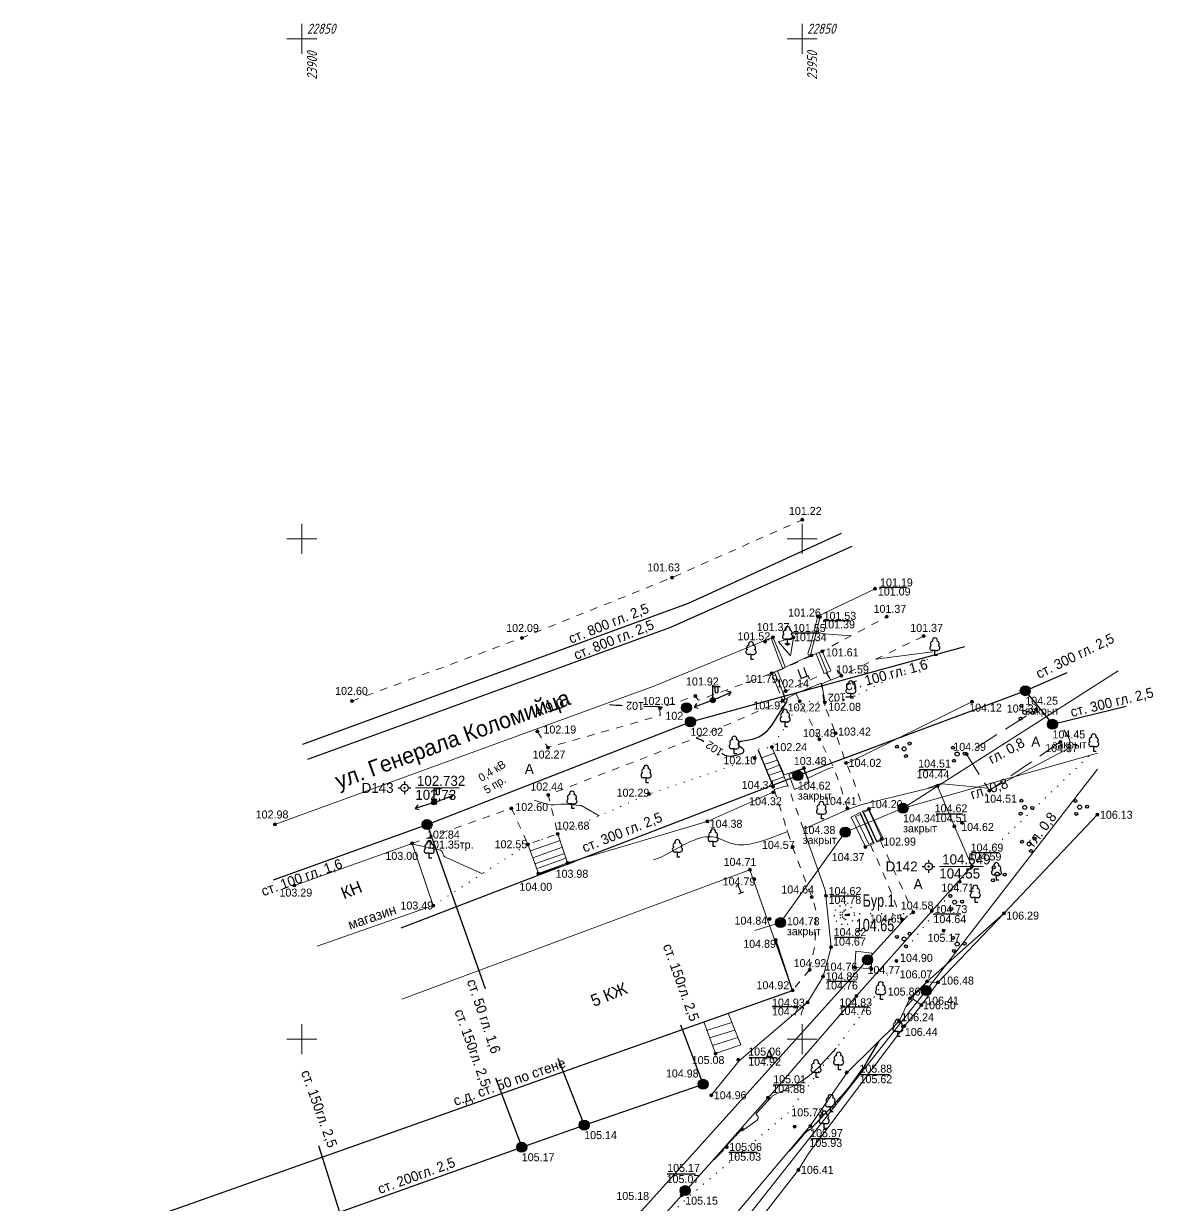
# Model space of a CAD drawing. Header units: metres. Extents: x 23748 to 47763, y 22346 to 44826.
# Drawn here: x 23872.2 to 23985.1, y 22733.4 to 22851.5 of the extents above; entities that cross this region are included whole.
import ezdxf

# ---------------------------------------------------------------- set-up
doc = ezdxf.new("R2010")
doc.units = ezdxf.units.M
for name, pattern in [('CONTI', [1, 0, 1]), ('g5_01_5x1_5', [3, 1.5, -1.5]), ('g5_05x2', [7, 5, -2]), ('g5_366', [1.7, 0.2, -1.5])]:
    doc.linetypes.add(name, pattern=pattern)
for name, color, linetype in [('01_Геодезические пункты', 7, 'Continuous'), ('02_Сетка', 7, 'Continuous'), ('03_Здания и строения', 7, 'Continuous'), ('05_Элементы зданий', 7, 'Continuous'), ('06_Инженерно-технические сооружения', 7, 'Continuous'), ('07_Объекты электропередачи', 7, 'Continuous'), ('10_Границы покрытий и угодий', 7, 'Continuous'), ('11_Гидрография', 7, 'Continuous'), ('12_Рельеф', 7, 'Continuous'), ('13_Растительность', 7, 'Continuous'), ('14_Ограждения', 7, 'Continuous'), ('17_Топонимика', 7, 'Continuous'), ('19_Горизонтали', 7, 'Continuous'), ('30_Канализация', 7, 'Continuous'), ('31_Водопровод', 7, 'Continuous'), ('33_Газопровод', 7, 'Continuous'), ('35_Телефон', 7, 'Continuous'), ('44_Крышки колодцев', 7, 'Continuous'), ('45_Номера колодцев', 7, 'Continuous'), ('61_Отметки высоты поверхности', 7, 'Continuous'), ('BORE', 7, 'CONTI')]:
    doc.layers.add(name, color=color, linetype=linetype)
doc.styles.add('LIKE11', font='bm431.shx')
doc.styles.add('LIKE14', font='p131.shx')
doc.styles.add('LIKE17', font='d431.shx')
doc.styles.add('LIKE32', font='peteri.shx')
doc.styles.add('LIKE36', font='pragmai.shx')
doc.styles.add('Line_GUGK', font='bm431.ttf', dxfattribs={"height": 1})
doc.styles.add('SHRFT', font='TXT', dxfattribs={"width": 0.75})
doc.styles.get("Standard").update_dxf_attribs({"font": 'SPDS.shx', "oblique": 15, "height": 2})
doc.linetypes.add('g5_084b', pattern='A,0.001,[18,GUGK_2005.shx,S=10,R=180.000005,X=0,Y=0],1,[18,GUGK_2005.shx,S=30,R=180.000005,X=0,Y=0],1', length=2.001)
doc.linetypes.add('g5_121_g', pattern='A,8,-0.6,["Г",Line_GUGK,S=2,R=0,X=0,Y=-1],-2.3,24', length=34.9)
doc.linetypes.add('g5_122_k', pattern='A,2,-2,3,-0.6,["К",Line_GUGK,S=2,R=0,X=0,Y=-1],-3,3,-2,8,-2,8,-2,6', length=41.6)
doc.linetypes.add('g5_122_kl', pattern='A,2,-2,3,-0.6,["Кл",Line_GUGK,S=2,R=0,X=0,Y=-1],-5,3,-2,8,-2,8,-2,6', length=43.6)
doc.linetypes.add('g5_122_kn', pattern='A,2,-2,3,-0.6,["Кн",Line_GUGK,S=2,R=0,X=0,Y=-1],-5,3,-2,8,-2,8,-2,6', length=43.6)
doc.linetypes.add('g5_122_v', pattern='A,2,-2,3,-0.6,["В",Line_GUGK,S=2,R=0,X=0,Y=-1],-2.8,3,-2,8,-2,8,-2,6', length=41.4)
doc.linetypes.add('g5_133_t', pattern='A,4,[27,GUGK_2005.shx,S=0.8,R=0,X=0,Y=0],4,-2', length=10)
doc.linetypes.add('g5_474_2a', pattern='A,2,-0.5,[27,GUGK_2005.shx,S=2,R=0,X=0,Y=0],-0.5,2', length=5)
doc.linetypes.add('g5_476_3', pattern='A,2.5,[30,GUGK_2005.shx,S=2,R=0,X=0,Y=0],5,[30,GUGK_2005.shx,S=2,R=180.000005,X=0,Y=0],2.5', length=10)

# ---------------------------------------------------------------- blocks, each defined once
blk = doc.blocks.new('g5_115_1')
at = {"color": 0, "flags": 128}
for points in [[(0, 0), (4, 0)], [(3.29, -0.5), (4, 0), (3.29, 0.5)]]:
    blk.add_lwpolyline(points, dxfattribs=at)
blk = doc.blocks.new('g5_395_1')
h = blk.add_hatch(color=0)
h.paths.add_polyline_path([(0.3, 1.5, 1), (-0.3, 1.5, 1)])
h.paths.add_polyline_path([(-1.6, -0.75, 1), (-1, -0.75, 1)])
h.paths.add_polyline_path([(1.6, -0.75, 1), (1, -0.75, 1)])
at = {"color": 0}
for centre, radius in [((0, 0), 0.4), ((0, 1.5), 0.3), ((-1.3, -0.75), 0.3), ((1.3, -0.75), 0.3)]:
    blk.add_circle(centre, radius, dxfattribs=at)
blk = doc.blocks.new('g5_117sv')
h = blk.add_hatch(color=255)
h.paths.add_polyline_path([(-0.08, 0.92, 0.390634), (-0.93, 0, 0.11106), (-0.84, -0.4), (-0.08, 0.04)])
h.paths.add_polyline_path([(0.07, 0.04), (0.84, -0.4, 0.11106), (0.92, 0, 0.390634), (0.07, 0.92)])
h.paths.add_polyline_path([(-0.76, -0.53, 0.524447), (0.76, -0.53), (0, -0.09)])
at = {"color": 0, "flags": 128}
for points in [[(0, 1), (0, 0)], [(0, 0), (-0.87, -0.5)], [(0.87, -0.5), (0, 0)]]:
    blk.add_lwpolyline(points, dxfattribs=at)
at = {"color": 0}
blk.add_circle((0, 0), 1, dxfattribs=at)
at = {"style": 'LIKE11', "flags": 8}
for tag, p in [('Номер', (0, 1.7)), ('Отметка кольца люка', (0, -2.8)), ('Отметка земли (возле него)', (0, -4.8)), ('Верх прокладки', (0, -6.8)), ('Низ прокладки', (0, -8.8))]:
    blk.add_attdef(tag, p, '', height=1.6, dxfattribs=at)
blk = doc.blocks.new('g5_117kb')
h = blk.add_hatch(color=255)
h.paths.add_polyline_path([(0.07, 0.07), (0.92, 0.07, 0.367426), (0.07, 0.92)])
h.paths.add_polyline_path([(-0.08, 0.92, 0.367426), (-0.92, 0.07), (-0.08, 0.07)])
h.paths.add_polyline_path([(-0.08, -0.08), (-0.92, -0.08, 0.367426), (-0.08, -0.92)])
h.paths.add_polyline_path([(0.07, -0.92, 0.367426), (0.92, -0.08), (0.07, -0.08)])
at = {"color": 0, "flags": 128}
for points in [[(-1, 0), (1, 0)], [(0, 1), (0, -1)]]:
    blk.add_lwpolyline(points, dxfattribs=at)
at = {"color": 0}
blk.add_circle((0, 0), 1, dxfattribs=at)
at = {"style": 'LIKE11', "flags": 8}
for tag, p in [('Номер', (0, 1.7)), ('Отметка кольца люка', (0, -2.8)), ('Отметка земли (возле него)', (0, -4.8)), ('Верх прокладки', (0, -6.8)), ('Низ прокладки', (0, -8.8))]:
    blk.add_attdef(tag, p, '', height=1.6, dxfattribs=at)
blk = doc.blocks.new('g5_117')
h = blk.add_hatch(color=255)
h.paths.add_polyline_path([(-0.6, 0.7), (0.7, -0.6, 0.177899), (0.93, 0, 0.639215)])
h.paths.add_polyline_path([(-0.7, 0.6, 0.177899), (-0.93, 0, 0.639215), (0.6, -0.7)])
at = {"color": 0, "flags": 128}
blk.add_lwpolyline([(0.71, -0.71), (-0.71, 0.71)], dxfattribs=at)
at = {"color": 0}
blk.add_circle((0, 0), 1, dxfattribs=at)
at = {"style": 'LIKE11', "flags": 8}
for tag, p, height in [('Номер', (0, 1.7), 1.6), ('Текст', (1.78, -0.8), 2), ('Отметка кольца люка', (0, -2.8), 1.6), ('Отметка земли (возле него)', (0, -4.8), 1.6), ('Верх прокладки', (0, -6.8), 1.6), ('Низ прокладки', (0, -8.8), 1.6)]:
    blk.add_attdef(tag, p, '', height=height, dxfattribs=at)
blk = doc.blocks.new('g5_388_1')
at = {"color": 0, "flags": 128}
blk.add_lwpolyline([(0, 0.99), (0.51, 0.99, 0.798042), (0.73, 1.95, 0.636328), (0.46, 2.81, 0.533064), (0, 3.5, 0.533064), (-0.46, 2.81, 0.636328), (-0.73, 1.95, 0.798042), (-0.51, 0.99)], format="xyb", dxfattribs=at)
for points in [[(0, 0.99), (-0.51, 0.99)], [(0.5, 0), (0, 0), (0, 0.99)]]:
    blk.add_lwpolyline(points, dxfattribs=at)
at = {"style": 'LIKE11', "flags": 8}
for tag, p in [('Описание', (-14.19, 0.84)), ('Метрические данные', (1.49, 0.46))]:
    blk.add_attdef(tag, p, '', height=2, dxfattribs=at)
blk = doc.blocks.new('g5_110_1c')
h = blk.add_hatch(color=255)
edge = h.paths.add_edge_path()
edge.add_arc((0, 0), 0.425, 0, 360)
edge = h.paths.add_edge_path(flags=16)
edge.add_arc((0, 0), 0.195, 0, 360)
h = blk.add_hatch(color=0)
edge = h.paths.add_edge_path()
edge.add_arc((0, 0), 0.12, 0, 360)
at = {"color": 0}
for p, q in [((0, 0.5), (0, 3)), ((0, 2.75), (1.5, 2.75))]:
    blk.add_line(p, q, dxfattribs=at)
at = {"color": 0, "flags": 128}
blk.add_lwpolyline([(0.4, 2.75), (0.4, 1.86, 1.040016), (1.1, 1.86), (1.1, 2.75)], format="xyb", dxfattribs=at)
at = {"color": 0}
for radius in [0.5, 0.12]:
    blk.add_circle((0, 0), radius, dxfattribs=at)
blk = doc.blocks.new('g5_117v')
h = blk.add_hatch(color=255)
h.paths.add_polyline_path([(-0.92, 0.07), (0.92, 0.07, 0.921954)])
h.paths.add_polyline_path([(0.92, -0.07), (-0.92, -0.07, 0.921954)])
at = {"color": 0}
blk.add_line((-1, 0), (1, 0), dxfattribs=at)
blk.add_circle((0, 0), 1, dxfattribs=at)
at = {"style": 'LIKE11', "flags": 8}
for tag, p in [('Номер', (0, 1.7)), ('Отметка кольца люка', (0, -2.8)), ('Отметка земли (возле него)', (0, -4.8)), ('Верх прокладки', (0, -6.8)), ('Низ прокладки', (0, -8.8))]:
    blk.add_attdef(tag, p, '', height=1.6, dxfattribs=at)
blk = doc.blocks.new('g5_005_1')
h = blk.add_hatch(color=255)
edge = h.paths.add_edge_path()
edge.add_arc((0, 0), 0.675, 0, 360.0002)
edge = h.paths.add_edge_path(flags=16)
edge.add_arc((0, 0), 0.2, 0, 360.0002)
at = {"color": 0}
for p, q in [((-1.25, 0), (-0.75, 0)), ((0, 1.25), (0, 0.75)), ((0.75, 0), (1.25, 0)), ((0, -0.75), (0, -1.25))]:
    blk.add_line(p, q, dxfattribs=at)
for radius in [0.75, 0.125]:
    blk.add_circle((0, 0), radius, dxfattribs=at)
at = {"lineweight": 20, "style": 'LIKE36', "flags": 8}
for tag, p in [('Номер пункта', (-20.11, -1)), ('Отметка центра и земли', (2.18, -1))]:
    blk.add_attdef(tag, p, '', height=2, dxfattribs=at)
blk = doc.blocks.new('g5_330')
at = {"linetype": 'ByBlock'}
blk.add_hatch(color=0, dxfattribs=at).paths.add_polyline_path([(-0.3, 0, 1), (0.3, 0, 1)])
at = {"color": 0, "linetype": 'ByBlock', "lineweight": -2}
blk.add_circle((0, 0), 0.3, dxfattribs=at)
at = {"color": 0, "linetype": 'ByBlock', "lineweight": 15, "flags": 12}
for tag, p in [('number', (-7.62, -0.8)), ('z', (0.5, -0.8))]:
    blk.add_attdef(tag, p, '', height=1.6, dxfattribs=at)
blk = doc.blocks.new('g5_012')
at = {"color": 92, "linetype": 'ByBlock', "lineweight": -2}
for p, q in [((0, -3), (0, 3)), ((-3, 0), (3, 0))]:
    blk.add_line(p, q, dxfattribs=at)
blk = doc.blocks.new('BL_985')
at = {"color": 0}
for radius in [2, 1, 0.8, 0.6, 0.4, 0.2]:
    blk.add_circle((0, 0), radius, dxfattribs=at)

msp = doc.modelspace()

# ---------------------------------------------------------------- linework, layer by layer
at = {"layer": '01_Геодезические пункты', "color": 7, "lineweight": 20, "ltscale": 0.5, "flags": 128}
for points in [[(23915.75, 22775.12), (23911.34, 22775.12)], [(23968.11, 22767.26), (23963.73, 22767.26)]]:
    msp.add_lwpolyline(points, dxfattribs=at)
at = {"layer": '03_Здания и строения', "color": 7, "linetype": 'Continuous', "lineweight": 20, "ltscale": 0.5, "flags": 128}
for points in [[(23899.25, 22765.37), (23911, 22769.56), (23913.12, 22763.36), (23901.51, 22759.31)], [(23909.99, 22754), (23944.78, 22766.93), (23949.04, 22754.88), (23942.6, 22752.6), (23940.18, 22751.74), (23872.51, 22727.79), (23872.17, 22727.67)]]:
    msp.add_lwpolyline(points, dxfattribs=at)
at = {"layer": '05_Элементы зданий', "color": 7, "linetype": 'Continuous', "lineweight": 20, "ltscale": 0.5, "flags": 128}
msp.add_lwpolyline([(23940.18, 22751.74), (23941.34, 22748.56), (23943.87, 22749.42), (23942.6, 22752.6)], dxfattribs=at)
at = {"layer": '05_Элементы зданий', "color": 7, "linetype": 'Continuous', "lineweight": 13, "flags": 128}
for points in [[(23940.44, 22750.87), (23942.97, 22751.66)], [(23940.74, 22750.12), (23943.27, 22750.91)], [(23941.04, 22749.38), (23943.57, 22750.17)]]:
    msp.add_lwpolyline(points, dxfattribs=at)
at = {"layer": '06_Инженерно-технические сооружения', "color": 7, "linetype": 'Continuous', "lineweight": 20, "ltscale": 0.5, "flags": 128}
for points in [[(23947.65, 22789.72), (23949.13, 22790.15), (23948.85, 22788.3), (23947.65, 22789.72)], [(23946.95, 22786.57), (23948.08, 22787.05), (23948.12, 22787.08), (23948.29, 22787.16), (23948.3, 22787.17), (23950.7, 22788.27), (23950.71, 22788.27), (23950.91, 22788.35), (23950.92, 22788.35), (23952.01, 22788.78)], [(23951.42, 22788.53), (23952.21, 22786.55)], [(23952.01, 22788.78), (23952.86, 22786.8)], [(23946.95, 22786.57), (23947.77, 22784.59)], [(23947.53, 22786.77), (23948.36, 22784.79)], [(23949.38, 22784.54), (23951.89, 22785.57)], [(23953.93, 22786.32), (23952.67, 22785.83), (23951.96, 22785.53), (23952.26, 22783.67), (23952.27, 22783.32)], [(23949.38, 22784.54), (23948.07, 22783.85)], [(23950.71, 22775.61), (23950.58, 22776.1), (23950.18, 22777.1), (23948.19, 22776.43), (23946.98, 22779.19)], [(23954.91, 22772.19), (23955.81, 22772.66), (23957.2, 22769.57), (23956.84, 22769.41), (23956.33, 22769.21), (23954.91, 22772.19)], [(23956.04, 22772.79), (23956.68, 22773), (23958.13, 22770), (23957.82, 22769.85), (23957.48, 22769.7), (23956.04, 22772.79)], [(23925.57, 22770.52), (23926.55, 22767.62), (23923.63, 22766.55), (23922.59, 22769.49)]]:
    msp.add_lwpolyline(points, dxfattribs=at)
at = {"layer": '06_Инженерно-технические сооружения', "color": 7, "linetype": 'Continuous', "lineweight": 20, "flags": 128}
for points in [[(23951.7, 22788.64), (23952.52, 22786.67)], [(23947.24, 22786.67), (23948.07, 22784.69)], [(23945.93, 22778.12), (23947.24, 22778.57)], [(23946.2, 22777.45), (23947.52, 22777.89)], [(23946.42, 22776.89), (23947.72, 22777.39)], [(23946.65, 22776.34), (23947.96, 22776.82)], [(23946.88, 22775.76), (23948.2, 22776.22)], [(23922.83, 22768.82), (23925.8, 22769.86)], [(23923.08, 22768.11), (23926.03, 22769.18)], [(23923.29, 22767.51), (23926.23, 22768.56)], [(23923.46, 22767.03), (23926.39, 22768.09)]]:
    msp.add_lwpolyline(points, dxfattribs=at)
at = {"layer": '06_Инженерно-технические сооружения', "flags": 128}
msp.add_lwpolyline([(23945.62, 22778.88), (23947.09, 22775.25)], dxfattribs=at)
at = {"layer": '06_Инженерно-технические сооружения', "color": 7, "linetype": 'Continuous', "lineweight": 20, "elevation": 104.34, "flags": 128}
msp.add_lwpolyline([(23947.2, 22774.94), (23948.56, 22775.37)], dxfattribs=at)
at = {"layer": '10_Границы покрытий и угодий', "color": 7, "linetype": 'g5_01_5x1_5', "lineweight": 20, "ltscale": 0.5, "flags": 128}
for points in [[(23904.99, 22783.8), (23921.99, 22790.11), (23937, 22796.14), (23950.01, 22801.91)], [(23923.53, 22780.76), (23924.6, 22779.15), (23935.81, 22782.35), (23935.78, 22783.09), (23939.32, 22784.3), (23939.63, 22783.87), (23946.95, 22786.57), (23947.53, 22786.77), (23951.42, 22788.53), (23952.01, 22788.78), (23958.46, 22792.22)], [(23911, 22769.56), (23920.93, 22773.07), (23922.59, 22769.49), (23925.57, 22770.52), (23924.62, 22774.42), (23940.4, 22780.5), (23948.07, 22783.85), (23947.77, 22784.59), (23948.36, 22784.79), (23952.21, 22786.55), (23952.86, 22786.8), (23953.38, 22787), (23953.93, 22786.32), (23962.15, 22790.29)], [(23954.52, 22773.06), (23953.89, 22775.09), (23953.12, 22777.19), (23951.73, 22779.98), (23949.77, 22783.78), (23949.38, 22784.54), (23951.89, 22785.57), (23952.27, 22783.32), (23953.35, 22780.58), (23954.4, 22777.62), (23955.01, 22776.2), (23955.93, 22773.57)], [(23947.2, 22774.94), (23949.05, 22769.22), (23950.97, 22764.2), (23951.41, 22762.81), (23951.27, 22759.25), (23950.74, 22756.93)], [(23950.13, 22770.98), (23948.56, 22775.37)], [(23956.84, 22769.41), (23958.21, 22766.37), (23959.97, 22761.98), (23961.11, 22762.68), (23959.27, 22766.66), (23957.82, 22769.85)], [(23950.74, 22756.93), (23949.04, 22754.88)]]:
    msp.add_lwpolyline(points, dxfattribs=at)
at = {"layer": '10_Границы покрытий и угодий', "color": 7, "linetype": 'Continuous', "lineweight": 20, "ltscale": 0.5, "flags": 128}
for points in [[(23957.29, 22795.02), (23951.56, 22792.27)], [(23951.56, 22792.27), (23951.8, 22792.22), (23951.06, 22789.33), (23950.86, 22788.5), (23950.92, 22788.35)], [(23947.08, 22790.17), (23935.17, 22785.28), (23897.29, 22771.46)], [(23948.08, 22787.05), (23947.69, 22787.91), (23946.93, 22790)], [(23927.21, 22722.34), (23937.96, 22734.4), (23941.8, 22738.69), (23945.29, 22742.66), (23946.59, 22744.15), (23955.43, 22754.33), (23962.96, 22762.8), (23966.97, 22767.28), (23965.22, 22771.27), (23963.52, 22775.3), (23955.97, 22773.47), (23954.57, 22772.97), (23950.13, 22770.98)], [(23940.92, 22744.4), (23943.69, 22747.82), (23950.54, 22753.68), (23952.1, 22756.28), (23952.9, 22759.21), (23952.38, 22764.34), (23952.31, 22764.88), (23950.13, 22770.98)]]:
    msp.add_lwpolyline(points, dxfattribs=at)
at = {"layer": '10_Границы покрытий и угодий', "color": 7, "linetype": 'g5_05x2', "lineweight": 20, "ltscale": 0.5, "flags": 128}
msp.add_lwpolyline([(23975.81, 22779.71), (23968.72, 22774.85), (23966.44, 22778.49), (23973.41, 22782.96)], dxfattribs=at)
at = {"layer": '11_Гидрография', "color": 92, "linetype": 'Continuous', "lineweight": 20, "ltscale": 0.5, "flags": 128}
for points in [[(23947.08, 22790.17), (23947.99, 22788.02), (23948.3, 22787.17), (23950.7, 22788.27), (23950.58, 22788.56), (23950.84, 22789.34), (23951.56, 22792.27)], [(23955.33, 22772.27), (23955.82, 22772.44), (23957.09, 22769.65), (23956.67, 22769.48), (23955.33, 22772.27)], [(23956.15, 22772.68), (23956.66, 22772.9), (23957.96, 22770.02), (23957.46, 22769.78), (23956.15, 22772.68)]]:
    msp.add_lwpolyline(points, dxfattribs=at)
at = {"layer": '12_Рельеф', "color": 7, "linetype": 'g5_366', "lineweight": 20, "ltscale": 0.5, "flags": 128}
for points in [[(23913.12, 22763.36), (23922.59, 22769.49), (23925.57, 22770.52), (23934.7, 22774.49), (23945.25, 22778.09), (23945.57, 22778.98), (23946.98, 22779.19), (23948.3, 22781.22), (23949.77, 22783.78), (23952.26, 22783.67), (23954.87, 22784.07), (23963.27, 22788.36)], [(23915.89, 22703.88), (23915.99, 22706.72), (23918.46, 22711.54), (23919.61, 22710.95), (23920.22, 22712.56), (23928.17, 22721.79), (23936.18, 22731.79), (23938.55, 22734.16), (23948.57, 22742.6), (23957.08, 22754.02), (23959.43, 22757.82), (23965.76, 22765.73), (23967.16, 22767.25), (23979.15, 22778.76)]]:
    msp.add_lwpolyline(points, dxfattribs=at)
at = {"layer": '12_Рельеф', "color": 7, "linetype": 'g5_084b', "lineweight": 20, "ltscale": 0.5, "flags": 128}
for points in [[(23966.98, 22783.72), (23954.66, 22777.67), (23954.4, 22777.62)], [(23953.12, 22777.19), (23952.57, 22777.02), (23950.58, 22776.1)], [(23947.12, 22774.68), (23940.51, 22771.77), (23926.55, 22767.62)], [(23979.52, 22772.44), (23970.19, 22762.59), (23962.5, 22755.78), (23960.77, 22754.07), (23959.7, 22751.8), (23954.5, 22746.68), (23950.81, 22741.33), (23932.44, 22719.57), (23923.89, 22712.88), (23915.89, 22703.88)]]:
    msp.add_lwpolyline(points, dxfattribs=at)
at = {"layer": '14_Ограждения', "color": 7, "linetype": 'g5_474_2a', "lineweight": 20, "ltscale": 0.5, "flags": 128}
for points in [[(23945.62, 22778.88), (23947.09, 22775.25)], [(23946.98, 22779.19), (23948.56, 22775.37)]]:
    msp.add_lwpolyline(points, dxfattribs=at)
at = {"layer": '14_Ограждения', "color": 7, "linetype": 'g5_476_3', "lineweight": 20, "ltscale": 0.5, "flags": 128}
msp.add_lwpolyline([(23979.52, 22772.44), (23970.19, 22762.59), (23963.58, 22755.67), (23961.93, 22753.41), (23960.23, 22751.31), (23950.64, 22738.56), (23949.63, 22736.94), (23943.11, 22728.55), (23942.11, 22727.05), (23935.76, 22718.53), (23928.51, 22708.93), (23921.41, 22699.57), (23917.23, 22694.36), (23916.99, 22694.06), (23916.98, 22694.05), (23916.59, 22693.59), (23916.58, 22693.58), (23916.33, 22693.31), (23913.82, 22690.1), (23916.01, 22688.26)], dxfattribs=at)
at = {"layer": '19_Горизонтали', "color": 32, "linetype": 'Continuous', "lineweight": 20, "ltscale": 0.5, "flags": 128}
for points, elevation in [([(23954.89, 22790.32), (23952.19, 22790.5, -0.141249), (23951.68, 22790.68), (23951.45, 22790.85)], 101.5), ([(23948.26, 22789.56), (23948.52, 22789.6, -0.535339), (23948.64, 22789.46), (23948.64, 22789.46, -0.544191), (23948.47, 22789.4), (23948.26, 22789.56)], 101.5), ([(23976.18, 22780.93), (23976.65, 22780.13, -0.427811), (23976.3, 22778.9), (23969.14, 22775.13)], 104.5), ([(23962.65, 22775.11), (23963.07, 22775.26, 0.009804), (23963.54, 22775.45), (23963.54, 22775.45, -0.121084), (23964.03, 22775.52), (23968.56, 22775.1)], 104.5), ([(23923.2, 22773.9), (23924.27, 22773.56, 0.108761), (23925.52, 22773.45), (23925.52, 22773.45, -0.056539), (23926.79, 22773.47), (23927.79, 22773.37, -0.095244), (23928.01, 22773.3), (23928.01, 22773.3, -0.011354), (23928.21, 22773.19), (23929.71, 22772.32)], 102.5), ([(23948.49, 22770.93), (23948.51, 22770.82, -0.344791), (23948.42, 22770.68), (23946.92, 22770.12, -0.035368), (23944.74, 22769.49), (23944.74, 22769.49, -0.153682), (23942.57, 22769.69), (23941.77, 22770.02, 0.175139), (23939.86, 22770.12), (23939.86, 22770.12, 0.049837), (23937.99, 22769.34), (23935.97, 22768.24, -0.043343), (23935.43, 22768.01), (23935.15, 22767.92)], 104.5), ([(23911.09, 22769.48), (23911.09, 22769.48), (23913.73, 22768.94, -0.309074), (23914.08, 22768.58), (23914.08, 22768.58, 0.250062), (23914.4, 22768.17), (23918.03, 22766.54)], 103), ([(23961.85, 22753.31), (23961.84, 22753.29), (23961.9, 22753.38, -0.046045), (23961.91, 22753.4), (23961.92, 22753.41, 0.240065), (23961.92, 22753.42), (23961.92, 22753.42), (23961.92, 22753.42), (23962.2, 22753.79)], 106.5), ([(23953.4, 22749.09), (23952.02, 22747.56, -0.097055), (23948.86, 22745.2), (23947.11, 22744.36, 0.094612), (23947, 22744.28), (23947, 22744.28, 0.003555), (23946.9, 22744.18), (23946.84, 22744.11, -0.003984), (23946.62, 22743.87), (23945.48, 22742.64, 0.009405), (23945.41, 22742.56), (23945.41, 22742.56, 0.359614), (23945.41, 22742.48), (23945.56, 22742.3, -0.429536), (23945.5, 22741.91), (23944.01, 22740.85, -0.864721), (23943.96, 22740.91), (23944.13, 22741.13, -0.132489), (23944.14, 22741.14), (23944.14, 22741.14), (23943.84, 22740.84, 0.014282), (23943.25, 22740.23), (23942.07, 22738.93, 0.707014), (23942.09, 22738.9), (23942.09, 22738.9, -0.72961), (23942.1, 22738.87), (23941.16, 22737.95)], 105)]:
    msp.add_lwpolyline(points, format="xyb", dxfattribs=dict(at, elevation=elevation))
for points, elevation in [([(23957.38, 22787.99), (23963.05, 22788.73)], 101.5), ([(23963.31, 22775.39), (23963.31, 22775.35)], 104.5), ([(23945.45, 22742.6), (23945.43, 22742.58)], 105)]:
    msp.add_lwpolyline(points, dxfattribs=dict(at, elevation=elevation))
at = {"layer": '19_Горизонтали', "color": 32, "linetype": 'Continuous', "lineweight": 30, "ltscale": 0.5, "flags": 128}
for points, elevation in [([(23952.41, 22786.63), (23952.7, 22786.16, 0.004867), (23952.79, 22786.02), (23952.84, 22785.94)], 102), ([(23948.05, 22784.69), (23948.12, 22784.54, -0.052423), (23948.22, 22784.23), (23948.28, 22783.97)], 102), ([(23955.29, 22784.28), (23954.87, 22784.21, -0.0537), (23954.76, 22784.2), (23954.76, 22784.2, 0.019215), (23954.64, 22784.2), (23954.36, 22784.19)], 102), ([(23930.74, 22783.46), (23931.4, 22783.4, 0.007213), (23932.05, 22783.36, 0.007213)], 102), ([(23934.17, 22783.29), (23935.54, 22783.25, -0.087871), (23935.68, 22783.22), (23935.68, 22783.22, 0.084804), (23935.83, 22783.19), (23936.05, 22783.18)], 102), ([(23941.97, 22778.57), (23942.04, 22778.51, 0.203635), (23943.07, 22778.32), (23943.21, 22778.35, 0.040103), (23944.03, 22778.6), (23944.03, 22778.6, 0.587683), (23944.08, 22779.02), (23943.8, 22779.22, -0.666774), (23943.94, 22779.8), (23944.67, 22779.91, 0.214899), (23946.99, 22781.41), (23947.92, 22782.86, 0.003923), (23948.33, 22783.51), (23948.47, 22783.73, 0.187853), (23948.51, 22783.95), (23948.49, 22784.07)], 102), ([(23939.41, 22780.12), (23939.71, 22780, 0.029297), (23939.82, 22779.97), (23939.82, 22779.97, -0.081167), (23939.93, 22779.92), (23940.19, 22779.74)], 102), ([(23923.74, 22766.57), (23926.74, 22767.57, 0.043346), (23927.18, 22767.76), (23927.39, 22767.87)], 104), ([(23957.66, 22749.8), (23956.76, 22748.27, 0.005644), (23956.37, 22747.58), (23956.37, 22747.58, -0.032008), (23955.95, 22746.92), (23954.66, 22745.18, -0.029123), (23954.18, 22744.61), (23954.18, 22744.61, 0.008542), (23953.68, 22744.05), (23953.53, 22743.89, -0.011478), (23952.73, 22743.01), (23952.05, 22742.3, 0.003968), (23951.41, 22741.62), (23951.13, 22741.33, -0.049336), (23951.04, 22741.24), (23951.04, 22741.24, 0.185505), (23950.98, 22741.15), (23950.98, 22741.15, -0.182517), (23950.91, 22741.05), (23950.89, 22741.03, -0.024692), (23950.75, 22740.93), (23950.65, 22740.88, 0.047014), (23950.33, 22740.64), (23950.33, 22740.64, 0.030512), (23950.04, 22740.35), (23948.69, 22738.82)], 106)]:
    msp.add_lwpolyline(points, format="xyb", dxfattribs=dict(at, elevation=elevation))
at = {"layer": '19_Горизонтали', "color": 32, "linetype": 'Continuous', "lineweight": 30, "ltscale": 0.5, "elevation": 106, "flags": 128}
for points in [[(23960.38, 22753.24), (23961.02, 22753.93)], [(23960.96, 22754.22), (23960.92, 22754.06)]]:
    msp.add_lwpolyline(points, dxfattribs=at)
at = {"layer": '30_Канализация', "color": 22, "linetype": 'g5_122_kn', "lineweight": 30, "ltscale": 0.5, "flags": 128}
for points in [[(23900.07, 22779.5), (23938.63, 22793.59), (23953.94, 22800.56)], [(23900.6, 22777.98), (23936.89, 22791.17), (23955, 22799.27)]]:
    msp.add_lwpolyline(points, dxfattribs=at)
at = {"layer": '30_Канализация', "color": 12, "linetype": 'g5_122_k', "lineweight": 30, "ltscale": 0.5, "flags": 128}
for points in [[(23972.31, 22784.83), (23976.51, 22786.65)], [(23909.91, 22761.14), (23949.57, 22776.34), (23972.31, 22784.83)], [(23972.31, 22784.83), (23975.03, 22781.47), (23982.4, 22783.3)], [(23894.22, 22729.37), (23903.76, 22732.72), (23921.97, 22739.2), (23928.21, 22741.41), (23940.1, 22745.49), (23937.88, 22751.41)], [(23925.58, 22748.11), (23928.21, 22741.41)], [(23919.36, 22746.15), (23921.97, 22739.2)], [(23901.64, 22739.38), (23903.76, 22732.72)]]:
    msp.add_lwpolyline(points, dxfattribs=at)
at = {"layer": '30_Канализация', "color": 7, "linetype": 'Continuous', "lineweight": 20, "ltscale": 0.5, "flags": 128}
for points in [[(23949.24, 22774.97), (23950.71, 22775.61), (23950.14, 22777.03), (23948.67, 22776.46), (23949.24, 22774.97)], [(23955.37, 22758.8), (23956.97, 22758.59), (23956.92, 22757.03), (23955.27, 22757.17), (23955.37, 22758.8)]]:
    msp.add_lwpolyline(points, dxfattribs=at)
at = {"layer": '30_Канализация', "color": 42, "linetype": 'g5_122_kl', "lineweight": 30, "ltscale": 0.5, "flags": 128}
msp.add_lwpolyline([(23913.68, 22705.94), (23912.33, 22707.3), (23933.94, 22732.83), (23956.54, 22757.92), (23960.54, 22762.33)], dxfattribs=at)
at = {"layer": '31_Водопровод', "color": 94, "linetype": 'g5_122_v', "lineweight": 30, "ltscale": 0.5, "flags": 128}
for points in [[(23897.14, 22765.91), (23912.5, 22771.45), (23938.83, 22781.72), (23966.26, 22789.24)], [(23912.5, 22771.45), (23918.3, 22755.06)]]:
    msp.add_lwpolyline(points, dxfattribs=at)
at = {"layer": '33_Газопровод', "color": 132, "linetype": 'g5_121_g', "lineweight": 30, "ltscale": 0.5, "flags": 128}
msp.add_lwpolyline([(23872.47, 22727.76), (23949.04, 22754.88), (23947.37, 22759.92)], dxfattribs=at)
at = {"layer": '35_Телефон', "color": 6, "linetype": 'g5_133_t', "lineweight": 20, "ltscale": 0.5, "flags": 128}
for points in [[(23981.61, 22786.81), (23960.09, 22773.08), (23954.31, 22770.69), (23947.84, 22761.65), (23945.28, 22760.85)], [(23960.09, 22773.08), (23979.54, 22778.6)], [(23897.31, 22680.03), (23926.92, 22714.65), (23940.99, 22727.77), (23962.4, 22754.85), (23979.53, 22776.98)]]:
    msp.add_lwpolyline(points, dxfattribs=at)
at = {"layer": '35_Телефон', "color": 7, "linetype": 'Continuous', "lineweight": 20, "ltscale": 0.5, "flags": 128}
msp.add_lwpolyline([(23963.58, 22755.67), (23962.5, 22755.74), (23961.16, 22754.36), (23961.07, 22754.04), (23961.93, 22753.41)], dxfattribs=at)
at = {"layer": '61_Отметки высоты поверхности', "flags": 128}
for points in [[(23957.74, 22795.17), (23960.42, 22795.17)], [(23952.09, 22791.85), (23954.77, 22791.85)], [(23948.97, 22790.62), (23951.64, 22790.62)], [(23961.7, 22776.95), (23964.37, 22776.95)], [(23963.39, 22772.53), (23966.06, 22772.53)], [(23966.96, 22768.67), (23969.64, 22768.67)], [(23952.8, 22764.33), (23955.47, 22764.33)], [(23963.19, 22762.54), (23965.86, 22762.54)], [(23953.25, 22760.21), (23955.93, 22760.21)], [(23952.53, 22755.81), (23955.21, 22755.81)], [(23946.99, 22753.26), (23949.67, 22753.26)], [(23953.94, 22753.22), (23956.62, 22753.22)], [(23944.71, 22748.16), (23947.43, 22748.16)], [(23955.85, 22746.46), (23958.74, 22746.46)], [(23947.11, 22745.43), (23949.94, 22745.43)], [(23950.87, 22740.07), (23953.7, 22740.07)], [(23942.68, 22738.7), (23945.51, 22738.7)], [(23936.51, 22736.55), (23939.34, 22736.55)]]:
    msp.add_lwpolyline(points, dxfattribs=at)
at = {"layer": 'BORE', "color": 5}
msp.add_line((23955.7, 22762.55), (23960.3, 22762.55), dxfattribs=at)

# ---------------------------------------------------------------- block references
at = {"layer": '01_Геодезические пункты', "color": 7, "linetype": 'Continuous', "lineweight": 20, "xscale": 0.5, "yscale": 0.5, "zscale": 0.5}
for p in [(23910.25, 22775.12, 102.72), (23962.64, 22767.26, 104.55)]:
    msp.add_blockref('g5_005_1', p, dxfattribs=at)
at = {"layer": '02_Сетка', "color": 92, "linetype": 'Continuous', "lineweight": 15, "ltscale": 0.5, "xscale": 0.5, "yscale": 0.5}
for p in [(23900, 22850), (23950, 22850), (23900, 22800), (23950, 22800), (23900, 22750), (23950, 22750)]:
    msp.add_blockref('g5_012', p, dxfattribs=at)
at = {"layer": '07_Объекты электропередачи', "color": 7, "linetype": 'Continuous', "lineweight": 20, "xscale": 0.5, "yscale": 0.5, "zscale": 0.5}
for p in [(23941.07, 22783.88, 101.92), (23913.21, 22773.67, 102.76)]:
    msp.add_blockref('g5_110_1c', p, dxfattribs=at)
for p, rotation in [((23941.07, 22783.88, 101.92), 23.86192668624174), ((23941.07, 22783.88, 101.92), 200.1370282671764), ((23913.21, 22773.67, 102.76), 197.4005676177241), ((23913.21, 22773.67, 102.76), 20.13703008840922)]:
    msp.add_blockref('g5_115_1', p, dxfattribs=dict(at, rotation=rotation))
at = {"layer": '13_Растительность', "color": 92, "linetype": 'Continuous', "lineweight": 20, "xscale": 0.5, "yscale": 0.5, "zscale": 0.5}
for p in [(23948.55, 22789.48, 101.47), (23963.27, 22788.36, 101.53), (23944.89, 22787.96, 101.74), (23954.87, 22784.07, 102.03), (23948.3, 22781.22, 102.23), (23943.22, 22778.53, 101.97), (23979.15, 22778.76, 104.7), (23934.4, 22775.62, 102.24), (23926.99, 22773.04, 102.54), (23951.93, 22772.01, 104.45), (23941.1, 22769.26, 104.61), (23912.72, 22768.09, 103.08), (23937.53, 22768.2, 104.6), (23969.43, 22765.9, 105.27), (23967.31, 22763.65, 105.38), (23957.85, 22753.98, 105.12), (23959.56, 22750.26, 106.43), (23951.39, 22746.18, 105.04), (23953.65, 22746.94, 105.61), (23952.85, 22742.73, 106.08), (23952.21, 22741.07, 106.27)]:
    msp.add_blockref('g5_388_1', p, dxfattribs=at)
at = {"layer": '13_Растительность', "color": 92, "linetype": 'Continuous', "lineweight": 20, "ltscale": 0.5, "xscale": 0.5, "yscale": 0.5}
for p, rotation in [((23972.26, 22782.66), 26.56505088990245), ((23960.2, 22779.02), 194.0362486590076), ((23965.5, 22778.5), 33.69006859053339), ((23972.26, 22773.16), 26.56505088990245), ((23977.74, 22773.19), 33.69006859053339), ((23972.7, 22769.52), 194.0362486590076), ((23969.5, 22766.5), 26.56505088990245), ((23965.24, 22763.69), 33.69006859053339), ((23960.2, 22760.02), 194.0362486590076), ((23965.5, 22759.5), 33.69006859053339)]:
    msp.add_blockref('g5_395_1', p, dxfattribs=dict(at, rotation=rotation))
at = {"layer": '44_Крышки колодцев', "color": 7, "linetype": 'Continuous', "lineweight": 20, "xscale": 0.5, "yscale": 0.5, "zscale": 0.5}
for name, p in [('g5_117kb', (23972.31, 22784.83, 104.25)), ('g5_117v', (23938.43, 22783.13, 102)), ('g5_117v', (23938.83, 22781.72, 102.02)), ('g5_117kb', (23975.03, 22781.47, 104.45)), ('g5_117kb', (23949.57, 22776.34, 104.62)), ('g5_117sv', (23960.09, 22773.08, 104.34)), ('g5_117v', (23912.5, 22771.45, 102.84)), ('g5_117sv', (23954.31, 22770.69, 104.39)), ('g5_117sv', (23947.84, 22761.65, 104.78)), ('g5_117kb', (23956.54, 22757.92, 106.63)), ('g5_117sv', (23962.4, 22754.85, 106.41)), ('g5_117kb', (23940.1, 22745.49, 104.98)), ('g5_117kb', (23928.21, 22741.41, 105.14)), ('g5_117kb', (23921.97, 22739.2, 105.17)), ('g5_117', (23938.31, 22734.86, 105.15))]:
    msp.add_blockref(name, p, dxfattribs=at)
at = {"layer": '61_Отметки высоты поверхности', "color": 7, "linetype": 'Continuous', "lineweight": 20, "xscale": 0.5, "yscale": 0.5, "zscale": 0.5}
for p in [(23950.01, 22801.91, 101.22), (23937, 22796.14, 101.63), (23957.29, 22795.02, 101.09), (23951.56, 22792.27, 101.26), (23951.78, 22792.21, 101.53), (23958.46, 22792.22, 101.37), (23921.99, 22790.11, 102.09), (23947.08, 22790.17, 101.37), (23949.13, 22790.15, 101.34), (23962.15, 22790.29, 101.37), (23946.3, 22789.74, 101.52), (23952.01, 22788.78, 101.61), (23950.92, 22788.35, 101.58), (23946.95, 22786.57, 101.79), (23953.93, 22786.32, 101.59), (23939.32, 22784.3, 101.92), (23948.36, 22784.79, 102.14), (23904.99, 22783.8, 102.6), (23935.78, 22783.09, 102.01), (23948.07, 22783.85, 101.92), (23949.77, 22783.78, 102.22), (23952.26, 22783.67, 102.08), (23966.98, 22783.72, 104.12), (23973.41, 22782.96, 104.31), (23923.53, 22780.76, 102.19), (23953.35, 22780.58, 103.42), (23951.73, 22779.98, 103.48), (23975.81, 22779.71, 104.37), (23924.6, 22779.15, 102.27), (23946.98, 22779.19, 102.24), (23966.44, 22778.49, 104.39), (23945.25, 22778.09, 102.1), (23950.18, 22777.1, 103.48), (23954.4, 22777.62, 104.03), (23947.09, 22775.25, 104.34), (23947.12, 22774.68, 104.32), (23963.52, 22775.3, 104.44), (23968.72, 22774.85, 104.51), (23924.62, 22774.42, 102.44), (23934.7, 22774.49, 102.29), (23920.93, 22773.07, 102.6), (23954.52, 22773.06, 104.41), (23956.68, 22773, 104.2), (23979.52, 22772.44, 106.13), (23897.29, 22771.46, 102.98), (23940.51, 22771.77, 104.38), (23965.22, 22771.27, 104.51), (23965.98, 22771.64, 104.62), (23925.57, 22770.52, 102.68), (23957.96, 22770.02, 102.99), (23911, 22769.56, 103), (23922.59, 22769.49, 102.55), (23949.05, 22769.22, 104.57), (23956.33, 22769.21, 104.37), (23926.55, 22767.62, 103.98), (23923.63, 22766.55, 104), (23944.78, 22766.93, 104.71), (23966.97, 22767.28, 104.59), (23899.25, 22765.37, 103.29), (23945.22, 22766, 104.79), (23965.76, 22765.73, 104.71), (23950.97, 22764.2, 104.74), (23952.38, 22764.34, 104.62), (23913.12, 22763.36, 103.49), (23962.96, 22762.8, 104.64), (23946.74, 22762.02, 104.84), (23959.97, 22761.98, 104.65), (23961.11, 22762.68, 104.58), (23970.19, 22762.59, 106.29), (23964.14, 22760.85, 105.17), (23947.37, 22759.92, 104.89), (23952.9, 22759.21, 104.67), (23950.74, 22756.93, 104.92), (23955.27, 22757.17, 104.76), (23956.92, 22757.03, 104.75), (23959.43, 22757.82, 104.9), (23952.1, 22756.28, 104.76), (23962.5, 22755.78, 106.07), (23949.04, 22754.88, 104.92), (23963.58, 22755.67, 106.48), (23950.54, 22753.68, 104.77), (23955.43, 22754.33, 104.76), (23960.77, 22754.07, 105.86), (23961.93, 22753.41, 106.5), (23959.7, 22751.8, 106.24), (23960.23, 22751.31, 106.44), (23941.34, 22748.56, 105.08), (23943.61, 22747.94, 105.06), (23954.46, 22746.68, 105.88), (23940.92, 22744.4, 104.96), (23946.59, 22744.15, 104.88), (23949.25, 22741.27, 105.73), (23950.81, 22741.33, 105.93), (23942.44, 22739.22, 105.06), (23942.46, 22739.23, 105.06), (23949.63, 22736.94, 106.41), (23937.96, 22734.4, 105.03)]:
    msp.add_blockref('g5_330', p, dxfattribs=at)
at = {"layer": 'BORE', "color": 5, "lineweight": 60, "xscale": 0.5, "yscale": 0.5, "zscale": 0.5}
msp.add_blockref('BL_985', (23954.22, 22762.43), dxfattribs=at)

# ---------------------------------------------------------------- texts
at = {"layer": '01_Геодезические пункты', "color": 7, "linetype": 'Continuous', "lineweight": 20, "ltscale": 0.5, "style": 'LIKE36'}
for s, p in [('102.732', (23911.49, 22775.32)), ('D143', (23905.96, 22774.62)), ('102.73', (23911.33, 22773.92)), ('D142', (23958.35, 22766.76)), ('104.549', (23964, 22767.47)), ('104.55', (23963.71, 22766.06))]:
    msp.add_text(s, height=1, dxfattribs=at).set_placement(p)
at = {"layer": '02_Сетка', "color": 3, "linetype": 'Continuous', "lineweight": 9, "oblique": 15}
for p in [(23900.5, 22850.5), (23950.5, 22850.5)]:
    msp.add_text('22850', height=1, dxfattribs=at).set_placement(p)
for s, p in [('23900', (23901.5, 22845.9)), ('23950', (23951.5, 22845.9))]:
    msp.add_text(s, height=1, rotation=90, dxfattribs=at).set_placement(p)
at = {"layer": '03_Здания и строения', "color": 7, "linetype": 'Continuous', "lineweight": 15}
for s, height, rotation, style, p in [('КН', 1.2, 21.8299, 'LIKE14', (23904.19, 22763.97)), ('1', 1, 21.8299, 'LIKE36', (23943.55, 22764.43)), ('магазин', 1, 18.8234, 'LIKE11', (23904.8, 22760.94)), ('5 КЖ', 1.2, 21.8299, 'LIKE14', (23929.17, 22753.22))]:
    msp.add_text(s, height=height, rotation=rotation, dxfattribs=dict(at, style=style)).set_placement(p)
at = {"layer": '07_Объекты электропередачи', "color": 7, "linetype": 'Continuous', "lineweight": 15, "style": 'LIKE11'}
for s, p in [('0,4 кВ', (23917.94, 22775.7)), ('5 пр.', (23918.47, 22774.48))]:
    msp.add_text(s, height=0.8, rotation=31.6396, dxfattribs=at).set_placement(p)
at = {"layer": '10_Границы покрытий и угодий', "color": 7, "linetype": 'Continuous', "lineweight": 15, "style": 'LIKE11'}
for s, rotation, p in [('Ц', 21.0756, (23949.78, 22785.94)), ('А 9.0', 20.0195, (23923.38, 22782.14))]:
    msp.add_text(s, height=1, rotation=rotation, dxfattribs=at).set_placement(p)
for p in [(23972.91, 22779.24), (23922.28, 22776.52), (23961.15, 22765), (23946.28, 22747.94)]:
    msp.add_text('А', height=1, dxfattribs=at).set_placement(p)
at = {"layer": '17_Топонимика', "color": 7, "linetype": 'Continuous', "lineweight": 15, "style": 'LIKE14'}
msp.add_text('ул. Генерала Коломийца', height=1.6, rotation=20.0195, dxfattribs=at).set_placement((23903.67, 22774.99))
at = {"layer": '19_Горизонтали', "color": 32, "linetype": 'Continuous', "lineweight": 15, "style": 'LIKE36'}
for rotation, p in [(182.4006, (23954.36, 22784.59)), (178.394, (23934.2, 22783.69)), (146.4544, (23942.2, 22778.89))]:
    msp.add_text('102', height=0.8, rotation=rotation, dxfattribs=at).set_placement(p)
at = {"layer": '30_Канализация', "color": 22, "linetype": 'Continuous', "lineweight": 15, "style": 'LIKE32'}
for p in [(23926.9, 22789.52), (23927.41, 22787.89)]:
    msp.add_text('ст. 800 гл. 2,5', height=1, rotation=21.8299, dxfattribs=at).set_placement(p)
at = {"layer": '30_Канализация', "color": 12, "linetype": 'Continuous', "lineweight": 15, "style": 'LIKE32'}
for s, rotation, p in [('ст. 300 гл. 2,5', 25.9371, (23973.67, 22786.01)), ('ст. 300 гл. 2,5', 13.7273, (23976.96, 22782.19)), ('ст. 300 гл. 2,5', 21.8299, (23928.24, 22768.64)), ('ст. 150гл. 2,5', 289.841, (23936.05, 22759.33)), ('ст. 150гл. 2,5', 289.841, (23915.22, 22752.78)), ('ст. 150гл. 2,5', 289.841, (23899.87, 22746.7)), ('ст. 200гл. 2,5', 20.0528, (23907.79, 22734.51))]:
    msp.add_text(s, height=1, rotation=rotation, dxfattribs=at).set_placement(p)
at = {"layer": '31_Водопровод', "color": 94, "linetype": 'Continuous', "lineweight": 15, "style": 'LIKE32'}
for s, rotation, p in [('ст. 100 гл. 1,6', 15.3218, (23954.45, 22784.79)), ('ст. 100 гл. 1,6', 19.7137, (23896.14, 22764.27)), ('ст. 50 гл. 1,6', 288.7469, (23916.46, 22755.8))]:
    msp.add_text(s, height=1, rotation=rotation, dxfattribs=at).set_placement(p)
at = {"layer": '33_Газопровод', "color": 132, "linetype": 'Continuous', "lineweight": 15, "style": 'LIKE32'}
msp.add_text('с.д. ст. 50 по стене', height=1, rotation=19.4101, dxfattribs=at).set_placement((23915.34, 22743.32))
at = {"layer": '35_Телефон', "color": 6, "linetype": 'Continuous', "lineweight": 15, "style": 'LIKE32'}
for rotation, p in [(28.5966, (23968.96, 22777.47)), (18.0033, (23967.01, 22773.96)), (52.3871, (23973.15, 22769.14))]:
    msp.add_text('гл. 0,8', height=1, rotation=rotation, dxfattribs=at).set_placement(p)
at = {"layer": '45_Номера колодцев', "color": 7, "linetype": 'Continuous', "lineweight": 15, "ltscale": 0.5, "style": 'LIKE17'}
for s, p in [('104.25', (23972.31, 22783.43)), ('закрыт', (23972.31, 22782.43)), ('102', (23936.33, 22781.92)), ('102.02', (23938.83, 22780.32)), ('104.45', (23975.03, 22780.06)), ('закрыт', (23975.03, 22779.06)), ('104.62', (23949.57, 22774.94)), ('закрыт', (23949.57, 22773.94)), ('104.34', (23960.09, 22771.68)), ('104.38', (23950.05, 22770.51)), ('закрыт', (23960.09, 22770.68)), ('102.84', (23912.5, 22770.05)), ('закрыт', (23950.05, 22769.51)), ('101.35тр.', (23912.5, 22769.05)), ('104.78', (23948.47, 22761.39)), ('закрыт', (23948.47, 22760.39)), ('104.77', (23956.54, 22756.52)), ('106.41', (23962.4, 22753.45)), ('104.98', (23936.38, 22746.17)), ('105.14', (23928.21, 22740.01)), ('105.17', (23921.97, 22737.8)), ('105.18', (23931.43, 22733.93)), ('105.15', (23938.31, 22733.46))]:
    msp.add_text(s, height=0.8, dxfattribs=at).set_placement(p)
at = {"layer": '61_Отметки высоты поверхности', "color": 7, "linetype": 'Continuous', "lineweight": 15, "ltscale": 0.5, "style": 'LIKE17'}
for s, p in [('101.22', (23948.68, 22802.4)), ('101.63', (23934.51, 22796.75)), ('101.19', (23957.79, 22795.25)), ('101.09', (23957.57, 22794.34)), ('101.26', (23948.6, 22792.24)), ('101.53', (23952.14, 22791.91)), ('101.37', (23957.14, 22792.61)), ('102.09', (23920.41, 22790.7)), ('101.37', (23945.46, 22790.79)), ('101.55', (23949.08, 22790.7)), ('101.39', (23952.01, 22791.06)), ('101.37', (23960.81, 22790.71)), ('101.52', (23943.54, 22789.87)), ('101.34', (23949.18, 22789.78)), ('101.61', (23952.37, 22788.26)), ('101.59', (23953.4, 22786.56)), ('101.92', (23938.39, 22785.35)), ('101.79', (23944.27, 22785.61)), ('102.14', (23947.41, 22785.16)), ('102.60', (23903.31, 22784.41)), ('102.01', (23934.06, 22783.4)), ('101.92', (23945.13, 22782.96)), ('102.22', (23948.56, 22782.76)), ('102.08', (23952.61, 22782.82)), ('104.12', (23966.7, 22782.74)), ('104.31', (23970.46, 22782.65)), ('102.19', (23924.14, 22780.55)), ('103.48', (23950.08, 22780.19)), ('103.42', (23953.6, 22780.35)), ('102.24', (23947.23, 22778.79)), ('104.39', (23965.11, 22778.82)), ('104.37', (23974.3, 22778.69)), ('102.27', (23923.06, 22778.05)), ('102.10', (23942.13, 22777.47)), ('103.48', (23949.17, 22777.4)), ('104.02', (23954.65, 22777.22)), ('104.51', (23961.6, 22777.15)), ('104.44', (23961.45, 22776.08)), ('102.44', (23922.83, 22774.85)), ('102.29', (23931.45, 22774.24)), ('104.34', (23943.96, 22775.01)), ('102.60', (23921.33, 22772.8)), ('104.32', (23944.7, 22773.38)), ('104.41', (23952.19, 22773.4)), ('104.20', (23956.77, 22773.09)), ('104.51', (23968.21, 22773.64)), ('102.98', (23895.37, 22772.06)), ('104.62', (23963.25, 22772.67)), ('104.51', (23963.26, 22771.7)), ('106.13', (23979.77, 22772.03)), ('102.68', (23925.47, 22770.94)), ('104.38', (23940.76, 22771.13)), ('104.62', (23965.9, 22770.81)), ('102.99', (23958.11, 22769.35)), ('102.55', (23919.25, 22769.08)), ('104.57', (23945.98, 22769.02)), ('104.69', (23966.84, 22768.75)), ('103.00', (23908.34, 22767.92)), ('104.71', (23942.15, 22767.31)), ('104.37', (23952.96, 22767.8)), ('104.59', (23966.65, 22767.86)), ('103.98', (23925.35, 22766.13)), ('104.00', (23921.74, 22764.83)), ('104.79', (23942.05, 22765.36)), ('104.64', (23947.92, 22764.56)), ('104.71', (23963.92, 22764.74)), ('103.29', (23897.75, 22764.25)), ('104.78', (23952.64, 22763.52)), ('104.62', (23952.65, 22764.41)), ('103.49', (23909.84, 22762.96)), ('104.58', (23959.86, 22762.96)), ('104.73', (23963.24, 22762.6)), ('104.84', (23943.24, 22761.45)), ('104.65', (23956.77, 22761.65)), ('104.64', (23963.13, 22761.6)), ('106.29', (23970.41, 22761.95)), ('104.82', (23953.15, 22760.3)), ('104.89', (23944.11, 22759.13)), ('104.67', (23953.09, 22759.35)), ('105.17', (23962.54, 22759.73)), ('104.90', (23959.79, 22757.73)), ('104.92', (23949.15, 22757.2)), ('104.76', (23952.25, 22756.85)), ('104.89', (23952.35, 22755.88)), ('106.07', (23959.75, 22756.08)), ('106.48', (23963.9, 22755.46)), ('104.92', (23945.44, 22754.99)), ('104.76', (23952.3, 22754.97)), ('105.86', (23958.56, 22754.36)), ('104.93', (23946.99, 22753.26)), ('104.83', (23953.72, 22753.28)), ('106.50', (23962.09, 22752.99)), ('104.77', (23946.98, 22752.37)), ('104.76', (23953.65, 22752.42)), ('106.24', (23959.91, 22751.79)), ('106.44', (23960.27, 22750.32)), ('105.06', (23944.61, 22748.36)), ('105.08', (23938.96, 22747.51)), ('104.92', (23944.61, 22747.35)), ('105.01', (23947.11, 22745.6)), ('105.88', (23955.73, 22746.65)), ('105.62', (23955.74, 22745.6)), ('104.88', (23947.02, 22744.62)), ('104.96', (23941.17, 22744)), ('105.73', (23948.92, 22742.29)), ('105.97', (23950.8, 22740.21)), ('105.06', (23942.71, 22738.83)), ('105.93', (23950.73, 22739.23)), ('105.03', (23942.62, 22737.85)), ('105.17', (23936.51, 22736.73)), ('106.41', (23949.88, 22736.54)), ('105.07', (23936.45, 22735.62))]:
    msp.add_text(s, height=0.8, dxfattribs=at).set_placement(p)
at = {"layer": 'BORE', "color": 5, "style": 'SHRFT', "width": 0.75}
for s, p in [(' Бур.1', (23955.7, 22763.23)), ('104.65', (23955.37, 22760.78))]:
    msp.add_text(s, height=1.25, dxfattribs=at).set_placement(p)

doc.saveas('drawing.dxf')
